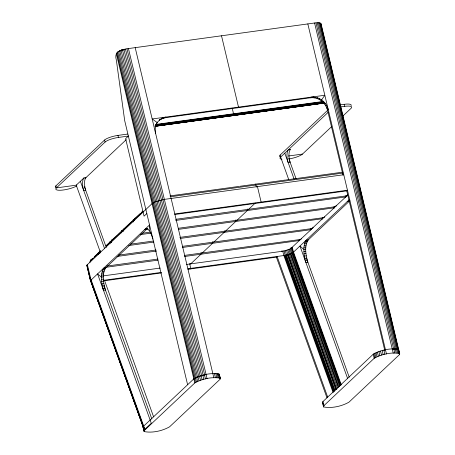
<?xml version="1.0" encoding="UTF-8"?>
<svg xmlns="http://www.w3.org/2000/svg" width="455" height="455" viewBox="0 0 455 455"><rect width="100%" height="100%" fill="white"/><g stroke="black" fill="none" stroke-linecap="round" stroke-linejoin="round"><path stroke-width="0.68" d="M321.037 24.758C321.412 21.601 316.39 23.012 314.587 22.995L128.441 48.571C121.627 49.584 113.574 51.034 116.343 60.026L124.681 120.581L187.614 384.737M101.476 275.082L101.567 281.639L102.841 288.316L103.484 290.33L105.469 290.057C103.427 283.004 101.584 274.251 105.856 267.705L103.871 267.978L102.574 270.008L101.476 275.082L103.461 274.809M303.889 247.27L303.986 253.822L305.254 260.505L305.897 262.512L307.881 262.239C305.84 255.187 303.997 246.434 308.268 239.887L306.283 240.16L304.992 242.191L303.889 247.27L305.874 246.997M90.744 281.258L91.148 279.962L144.866 429.31L144.542 429.668L90.824 280.32M144.326 430.265L144.468 429.81M91.136 281.685L90.511 281.008L86.939 265.072L152.067 203.624L155.678 201.628L164.369 199.381L343.764 174.731M90.511 281.008L91.046 280.058L149.547 224.963L149.132 230.469C148.148 229.138 146.089 228.12 144.718 229.508L146.703 229.235L147.5 228.7L145.515 228.973M143.058 427.137L143.592 426.193L193.824 378.89C201.212 374.704 210.91 372.588 219.191 374.129L220.328 378.583L219.793 379.527L169.567 426.83C162.179 430.993 152.482 433.16 144.201 431.596L143.058 427.137L144.201 431.596M144.03 431.215L144.565 430.265L194.791 382.968C202.185 378.805 211.876 376.638 220.157 378.202L220.328 378.583M219.361 374.505L220.209 379.032M320.985 23.506L399.723 353.933L399.189 354.877L348.962 402.18C341.574 406.343 331.877 408.505 323.596 406.941L322.453 402.487L322.987 401.537L373.214 354.235C380.608 350.168 390.487 347.66 398.665 349.582L398.756 349.94M399.723 353.933L399.553 353.552C391.272 351.982 381.58 354.149 374.186 358.312L323.96 405.615L323.596 406.941M398.631 350.299L398.586 349.474L397.391 348.962L392.267 349.065M155.798 124.664L157.248 122.594L152.18 118.977L324.83 95.249L321.065 100.635C324.239 102.949 326.593 106.345 327.537 110.167L328.231 109.513C327.281 105.697 324.933 102.295 321.759 99.986M157.248 122.594C155.252 125.728 154.745 129.647 155.582 133.241M119.938 51.119L121.502 50.061L123.015 49.987M157.157 122.531L160.046 119.472L163.823 117.555L165.933 117.083L165.245 117.737L163.129 118.203L159.352 120.12L160.046 119.472M55.811 187.693A11.858 2.81 -13.4 0 1 55.914 185.856L104.593 140.015A10.784 2.554 -13.4 0 1 117.964 135.402L127.77 134.054M128.259 136.09L118.454 137.438A10.784 2.554 -13.4 0 0 105.082 142.051L56.403 187.898A11.858 2.81 -13.4 0 0 61.965 190.15A11.858 2.81 -13.4 0 0 76.662 185.993M83.982 177.882A8.628 3.191 82.2 0 0 83.76 190.656L85.745 190.383A8.628 3.191 82.2 0 1 85.961 177.609L83.982 177.882L76.241 185.168L100.39 252.298M128.373 136.073L125.614 138.673L144.07 216.148L146.829 213.549M84.937 178.576L126.228 139.691M161.15 119.005L161.844 118.357M163.129 118.203L163.823 117.555M237.817 107.761L238.505 107.113L221.511 35.786M90.937 259.993A7.331 1.735 -13.4 0 1 91.222 259.657L92.536 258.423M94.282 256.779L99.088 252.252A1.291 0.478 82.2 0 1 99.793 253.082A1.297 0.307 -13.4 0 0 98.189 253.64L90.323 261.045A8.628 2.042 -13.4 0 0 90.09 262.279M105.998 245.745L110.673 241.315M111.646 240.28L117.162 235.229M117.589 234.825L122.27 230.423A1.291 0.478 82.2 0 1 122.975 231.254A1.297 0.307 -13.4 0 0 121.371 231.805L111.156 241.423L111.418 242.509M132.16 221.107L123.237 229.365L123.646 229.121A1.291 1.16 46.7 0 0 122.748 230.509L123.009 231.595M133.008 220.305L133.855 219.486M134.822 218.451L140.339 213.401M141.192 212.599L142.893 211.001M100.418 251.535L99.565 252.337L99.827 253.424M106.373 245.927L109.78 242.725A1.291 1.16 46.7 0 1 110.679 241.338A1.291 0.478 82.2 0 1 111.293 241.867M142.842 211.581L134.333 219.594L134.595 220.681M104.32 269.155L147.426 228.552M312.585 97.666L313.273 97.017L317.698 97.808L321.81 99.907L321.122 100.555C318.017 98.399 314.16 97.307 310.39 97.791L311.078 97.137L313.273 97.017M314.809 97.888L315.497 97.239M317.004 98.456L317.698 97.808M319.126 99.349L319.82 98.701M322.891 102.142L323.579 101.493M324.483 103.894L325.171 103.245M325.808 105.85L326.497 105.202M326.838 107.954L327.526 107.306M280.052 156.878A11.858 2.81 -13.4 0 1 280.155 155.041L327.64 110.32M288.771 179.679L280.644 157.077L328.129 112.362M289.38 158.897A11.858 2.81 -13.4 0 0 302.473 154.08L331.678 126.575M342.951 115.957L351.152 108.233A10.784 2.554 -13.4 0 0 344.68 106.351L340.476 106.925M190.708 263.872L200.922 254.254A1.291 0.478 82.2 0 0 201.042 252.639M255.295 203.044L248.657 209.294A1.291 0.478 82.2 0 1 248.282 209.215M190.071 269.002L190.759 268.353L189.638 263.638M260.442 202.731L261.13 202.083L257.439 186.59M186.556 264.44L282.106 251.308A7.331 1.735 -13.4 0 0 291.194 248.174L299.06 240.769A1.297 1.16 46.7 0 0 299.999 239.705M182.54 246.348L312.033 228.552L322.242 218.935A1.297 1.16 46.7 0 0 323.175 217.871M178.457 228.268L335.21 206.724L345.834 196.867M347.671 194.985L346.801 195.809L175.732 219.316M282.709 250.853L283.829 255.562L289.005 254.385L292.918 252.667L349.394 199.563M306.733 241.338L349.326 201.224M144.866 429.31L151.293 423.258L97.575 273.904L101.368 277.169L103.353 276.896M187.96 268.74L284.483 255.454L290.301 253.901L293.566 252.144L341.284 384.828M193.819 378.89L197.999 376.677L206.121 374.647M349.696 201.184L348.792 200.985L347.131 201.696L349.116 201.423M100.47 250.955L100.054 251.194L100.47 250.955A1.291 1.16 46.7 0 0 99.565 252.337A1.297 0.307 -13.4 0 0 99.804 252.593M334.249 207.776L323.624 217.638L179.816 237.396M322.658 218.69L180.481 238.414M311.066 229.61L300.442 239.466L184.582 255.392M299.475 240.524L184.565 256.501M134.777 218.417L135.237 218.212A1.291 0.478 82.2 0 0 135.067 218.571M111.6 240.246L112.061 240.035A1.291 0.478 82.2 0 0 111.89 240.394M345.88 196.901L175.715 220.43M334.294 207.81L178.44 229.371M322.703 218.73L322.242 218.935A1.291 0.478 82.2 0 0 322.43 217.655M311.112 229.644L182.523 247.457M299.521 240.558L299.06 240.769A1.291 0.478 82.2 0 0 299.248 239.484M133.673 219.537L133.861 219.503A1.291 0.478 82.2 0 1 134.475 220.032M122.082 230.452L122.27 230.423A1.291 1.16 46.7 0 0 121.371 231.805L121.627 232.892M346.989 195.775L346.801 195.809A1.291 0.478 82.2 0 1 346.42 195.73M334.704 206.451A1.291 0.478 82.2 0 0 335.21 206.724L335.398 206.695M98.9 252.286L99.088 252.252A1.291 1.16 46.7 0 0 98.189 253.64L98.445 254.726M323.812 217.604L323.624 217.638A1.297 0.478 82.2 0 1 323.243 217.553M311.527 228.279A1.297 0.478 82.2 0 0 312.033 228.552L312.221 228.518M300.63 239.438L300.442 239.466A1.297 0.478 82.2 0 1 300.061 239.387M121.502 50.061L124.642 49.629M120.569 50.437L123.373 50.05M118.545 51.335L120.279 51.102M118.067 51.608L119.159 51.461M162.02 118.175L311.766 97.597M155.946 124.454L322.652 101.545M155.974 124.755L323.386 101.749M155.985 125.045L323.397 102.039M155.98 125.318L323.386 102.312M155.246 125.671L324.062 102.472M155.195 125.887L324.011 102.688M155.127 126.069L323.943 102.875M155.041 126.211L323.863 103.012M339.987 104.889L344.19 104.314A10.784 2.554 -13.4 0 1 351.129 105.628M76.821 185.088L56.403 187.898L55.914 185.856M288.39 156.014L302.473 154.08M170.016 195.895L239.256 186.379M239.944 186.283L285.643 180.004M286.337 179.907L342.422 172.2M170.722 196.725L343.127 173.036M174.805 213.941L347.455 190.218L346.767 190.867L174.817 214.498M146.379 228.802L147.699 228.62M347.933 201.155L349.918 200.882M141.653 233.324L150.508 232.107M140.276 234.621L151.179 233.119M130.067 244.233L153.238 241.053M128.685 245.535L153.904 242.071M118.476 255.153L155.957 250M117.094 256.449L156.622 251.018M106.885 266.067L157.999 259.043M105.503 267.364L157.982 260.152M103.177 268.837L105.162 268.564M305.589 241.019L307.574 240.746M102.574 270.008L104.559 269.735M304.992 242.191L306.977 241.918M102.085 271.459L104.07 271.186M304.503 243.647L306.482 243.374M101.715 273.165L103.7 272.892M304.128 245.353L306.113 245.08M102.773 275.952L160.245 268.058M305.766 249.078L303.786 249.351L299.993 246.092L347.717 378.77M101.402 279.37L103.387 279.097M303.815 251.552L305.8 251.279M103.103 280.382L161.366 272.391M104.696 280.735L161.377 272.949M187.972 269.292L276.845 257.081M101.567 281.639L103.552 281.366M303.986 253.822L305.97 253.549M101.869 283.92L103.854 283.647M304.287 256.108L306.272 255.835M102.295 286.167L104.28 285.894M304.714 258.349L306.698 258.076M102.841 288.316L104.826 288.043M305.254 260.505L307.239 260.232M231.493 115.792C235.622 116.093 231.794 109.848 232.556 108.216M117.344 52.78L116.867 52.82L194.433 378.406M91.222 281.611L90.892 281.423L143.649 428.11M143.228 427.518L143.689 427.819M149.138 230.378L150.867 233.148L152.914 239.08M322.453 402.487L322.623 402.863M86.82 265.515L90.681 281.383M288.68 158.226L296.091 178.832M284.784 153.181L294.106 179.099M306.465 258.298L349.218 377.167M293.145 252.48L340.869 385.163M292.605 252.832L340.329 385.516M292.281 253.014L340.004 385.692M291.564 253.372L339.527 386.722M290.751 253.719L338.713 387.074M290.301 253.901L338.264 387.25M289.363 254.237L337.564 388.251M288.373 254.555L336.814 389.235M287.85 254.703L336.29 389.389M287.446 254.817L335.887 389.503M335.13 390.413L286.445 255.067L285.302 250.375M285.786 255.209L334.704 391.226M285.126 255.34L334.05 391.357M284.483 255.454L333.64 392.136M283.846 255.545L333.009 392.233M327.702 397.158L277.101 256.472L276.384 257.149L326.986 397.829M84.391 186.63L106.271 247.457M80.381 181.272L104.525 248.396M104.451 280.2L153.614 416.882M103.876 285.632L151.839 418.981M91.409 282.259L94.526 290.927M95.487 293.594L98.604 302.262M99.565 304.93L103.16 314.928M103.643 316.265L109.399 332.264M110.116 334.266L112.994 342.268M114.194 345.601L116.349 351.601M118.272 356.936L120.905 364.267M122.344 368.271L125.466 376.939M126.422 379.607L130.022 389.605M130.5 390.942L134.1 400.94M134.578 402.271L140.333 418.276M141.05 420.278L143.211 426.278M90.647 280.65L144.121 429.332M90.608 280.917L144.081 429.583M346.807 195.832L346.801 195.809A1.297 1.16 46.7 0 0 347.683 195.058M335.21 206.724L335.216 206.746A1.297 1.16 46.7 0 0 336.108 205.341M323.63 217.655L323.624 217.638A1.297 1.16 46.7 0 0 324.506 216.881M312.033 228.552L312.039 228.575A1.297 1.16 46.7 0 0 312.932 227.164M300.448 239.489L300.442 239.466A1.297 1.16 46.7 0 0 301.329 238.716M344.19 104.314L344.68 106.351M398.586 349.474L399.553 353.552M398.796 350.981L399.604 354.377M320.661 23.211L398.603 350.35M398.125 349.173L399.098 353.251M320.11 22.983L397.789 349.053M397.391 348.962L398.358 353.034M319.342 22.83L397.027 348.9M396.402 348.837L397.374 352.915M318.381 22.75L396.066 348.82M395.196 348.82L396.168 352.892M317.249 22.75L394.929 348.826M393.802 348.894L394.775 352.972M315.975 22.835L393.655 348.905M314.587 22.995L393.234 353.143M307.836 23.922L386.488 354.07M327.054 108.125L343.024 175.169M346.647 190.372L384.828 350.64M383.884 350.259L384.856 354.331M382.206 350.606L383.173 354.678M380.528 351.021L381.5 355.099M378.907 351.499L379.879 355.577M377.388 352.022L378.361 356.1M376.023 352.574L376.996 356.652M374.852 353.137L375.824 357.215M373.908 353.7L374.875 357.772M373.214 354.235L374.186 358.312M280.155 155.041L280.644 157.077M292.337 247.531L293.458 252.241M291.797 247.952L292.918 252.667M290.893 247.713L292.178 253.105M290.136 248.828L291.257 253.543M289.067 249.26L290.188 253.975M287.879 249.67L289.005 254.385M322.987 401.537L323.96 405.615M286.61 250.045L287.736 254.76M322.578 402.038L323.55 406.116M283.983 250.642L285.109 255.357M256.375 187.085L255.886 185.026A1.291 0.478 82.2 0 0 255.181 184.19M219.191 374.129L220.157 378.202M218.73 373.828L219.702 377.9M217.996 373.612L218.969 377.69M217.007 373.492L217.979 377.57M215.801 373.47L216.773 377.548M214.407 373.549L215.38 377.622M135.192 47.644L213.839 377.792M128.441 48.571L207.093 378.725M126.973 48.804L204.659 374.88M204.488 374.909L205.461 378.987M125.466 49.106L203.146 375.182M202.811 375.256L203.777 379.334M123.953 49.47L201.633 375.54M201.133 375.676L202.105 379.749M122.469 49.879L200.155 375.955M199.512 376.154L200.484 380.226M121.058 50.334L198.738 376.41M197.999 376.677L198.966 380.75M119.75 50.818L197.43 376.894M196.628 377.229L197.601 381.301M118.579 51.324L196.259 377.394M195.457 377.792L196.429 381.87M117.595 51.938L195.252 377.906M194.512 378.35L195.479 382.427M116.423 53.991L194.791 382.968M117.964 135.402L118.454 137.438M133.218 221.977L132.962 220.891A1.291 1.16 46.7 0 1 133.861 219.503M104.593 140.015L105.082 142.051M110.036 243.812L109.78 242.725A1.297 0.307 -13.4 0 1 111.384 242.168M143.592 426.193L144.565 430.265M143.183 426.693L144.155 430.766M87.354 264.571L91.046 280.058M86.939 265.072L90.63 280.559M281.998 159.341A11.858 2.81 -13.4 0 1 280.638 157.083M90.323 261.045A1.297 1.16 46.7 0 1 91.222 259.657M190.708 263.872A1.297 0.478 82.2 0 1 190.332 263.786M212.633 241.724A1.291 0.478 82.2 0 1 212.508 243.34L202.299 252.952A1.297 0.478 82.2 0 1 201.923 252.872M111.213 241.65A1.297 0.307 -13.4 0 1 111.156 241.423A1.291 1.16 46.7 0 1 112.061 240.035M224.224 230.81A1.291 0.478 82.2 0 1 224.099 232.42L213.89 242.037A1.291 0.478 82.2 0 1 213.514 241.958M122.987 230.765A1.297 0.307 -13.4 0 1 122.748 230.509L132.962 220.891A1.297 0.307 -13.4 0 1 134.566 220.339M235.815 219.896A1.291 0.478 82.2 0 1 235.69 221.505L225.481 231.123A1.291 0.478 82.2 0 1 225.106 231.038M123.481 229.479A1.291 0.478 82.2 0 1 123.55 229.263M134.39 219.822A1.297 0.307 -13.4 0 1 134.333 219.594A1.291 1.16 46.7 0 1 135.237 218.212M247.401 208.981A1.291 0.478 82.2 0 1 247.275 210.597L237.066 220.214A1.291 0.478 82.2 0 1 236.691 220.129M346.318 195.724A1.297 1.16 46.7 0 1 345.419 197.112A1.291 0.478 82.2 0 0 345.601 195.826M334.675 206.405A1.297 0.307 -13.4 0 1 334.732 206.633A1.297 1.16 46.7 0 1 333.834 208.02A1.291 0.478 82.2 0 0 334.015 206.735M311.499 228.239A1.297 0.307 -13.4 0 1 311.55 228.467A1.297 1.16 46.7 0 1 310.651 229.849A1.291 0.478 82.2 0 0 310.839 228.569M282.106 251.308A1.297 0.478 82.2 0 1 281.543 250.915M292.116 247.27A1.297 1.16 46.7 0 1 291.194 248.174M324.341 103.035L155.525 126.228L324.364 103.046M290.364 149.524L288.379 149.797A8.628 3.191 82.2 0 0 288.157 162.566L290.142 162.293A8.628 3.191 82.2 0 1 290.364 149.524"/></g></svg>
